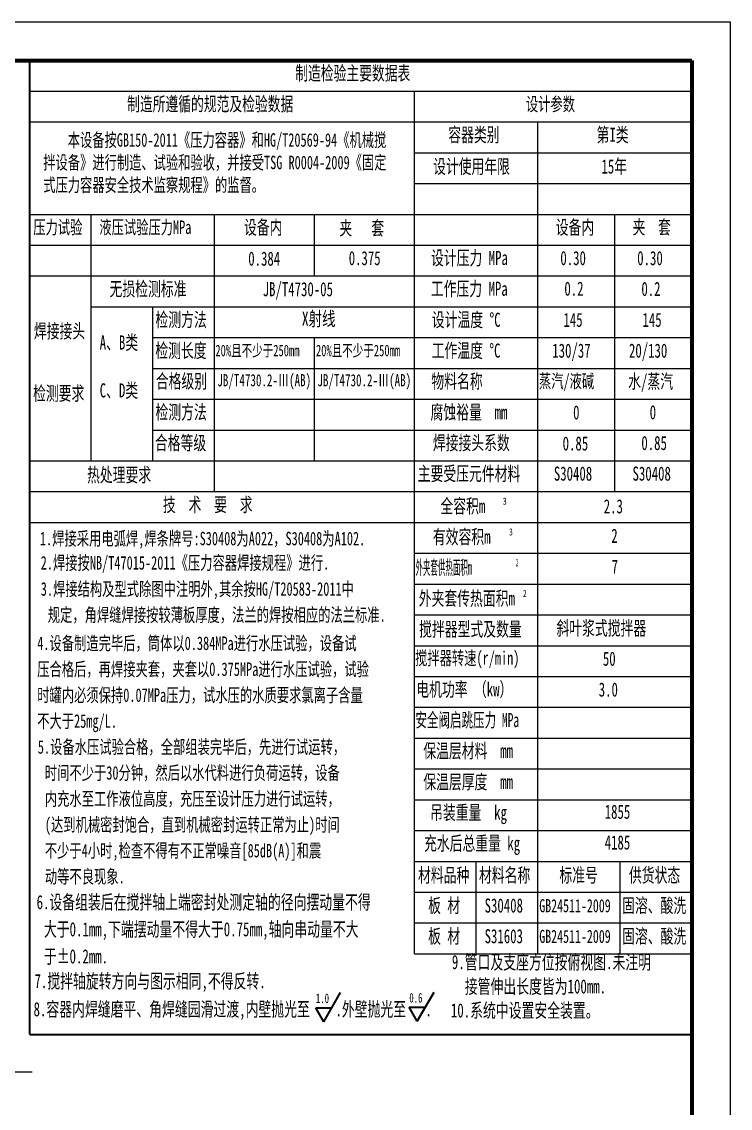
# Model space of a CAD drawing. Header units: millimetres. Extents: x 7751 to 14051, y -2013 to 6897.
# Drawn here: x 11298 to 14051, y 2678 to 6897 of the extents above; entities that cross this region are included whole.
import ezdxf

# ---------------------------------------------------------------- set-up
doc = ezdxf.new("R2010")
doc.units = ezdxf.units.MM
for name, color, linetype, lineweight in [('CAXA4', 3, 'Continuous', 25), ('CAXAEB0', 7, 'Continuous', 70), ('CAXA尺寸线层', 3, 'Continuous', 25), ('CAXA细实线层', 7, 'Continuous', 25)]:
    doc.layers.add(name, color=color, linetype=linetype, lineweight=lineweight)
doc.styles.add('HZTXT', font='SimSun.ttf', dxfattribs={"width": 0.7})
doc.styles.add('UserTxtStyle13', font='SimSun.ttf', dxfattribs={"width": 0.379})
doc.styles.add('UserTxtStyle14', font='SimSun.ttf', dxfattribs={"width": 0.667})
doc.styles.add('UserTxtStyle9', font='SimSun.ttf', dxfattribs={"width": 0.6})
doc.styles.add('标准', font='SimSun.ttf', dxfattribs={"width": 0.667})

# ---------------------------------------------------------------- blocks, each defined once
blk = doc.blocks.new('CAXBLOCK0')
at = {"layer": 'CAXA尺寸线层', "attachment_point": 1, "style": '标准'}
for s, insert, char_height in [('\\fSimSun|b0|i0|p34;全容积m', (2023.6, 2601.4), 54.759), ('\\fSimSun|b0|i0|p34;3', (2266.3, 2606.7), 27.38)]:
    blk.add_mtext(s, dxfattribs=dict(at, insert=insert, char_height=char_height))
blk = doc.blocks.new('CAXBLOCK1')
at = {"layer": 'CAXA尺寸线层', "attachment_point": 1, "style": 'UserTxtStyle14'}
for s, insert, char_height in [('\\fSimSun|b0|i0|p34;外夹套传热面积m', (1939.4, 2243.2), 54.758), ('\\fSimSun|b0|i0|p34;2', (2344.2, 2248.5), 27.379)]:
    blk.add_mtext(s, dxfattribs=dict(at, insert=insert, char_height=char_height))
blk = doc.blocks.new('CAXBLOCK25', base_point=(3000, -4304.9))
at = {"layer": 'CAXAEB0', "color": 0, "linetype": 'Continuous', "lineweight": 25}
for p, q in [((-3150, 4455.1), (3150, 4455.1)), ((3150, 4455.1), (3150, -4454.9))]:
    blk.add_line(p, q, dxfattribs=at)
at = {"layer": 'CAXAEB0', "color": 0, "linetype": 'Continuous', "lineweight": 70}
for p, q in [((-2775, 4305.1), (3000, 4305.1)), ((3000, 4305.1), (3000, -4304.9))]:
    blk.add_line(p, q, dxfattribs=at)
blk = doc.blocks.new('CAXBLOCK28')
at = {"layer": 'CAXA尺寸线层', "attachment_point": 1, "style": '标准'}
for s, insert, char_height in [('\\fSimSun|b0|i0|p34;有效容积m', (1994.1, 2482.2), 54.75), ('\\fSimSun|b0|i0|p34;3', (2290.1, 2487.5), 27.375)]:
    blk.add_mtext(s, dxfattribs=dict(at, insert=insert, char_height=char_height))
blk = doc.blocks.new('CAXBLOCK29')
at = {"layer": 'CAXA尺寸线层', "attachment_point": 1, "style": 'UserTxtStyle13'}
for s, insert, char_height in [('\\fSimSun|b0|i0|p34;外夹套供热面积m', (1926.7, 2362.7), 54.75), ('\\fSimSun|b0|i0|p34;２', (2314.1, 2368), 27.375)]:
    blk.add_mtext(s, dxfattribs=dict(at, insert=insert, char_height=char_height))

msp = doc.modelspace()

# ---------------------------------------------------------------- linework, layer by layer
at = {"layer": 'CAXA4', "linetype": 'Continuous', "lineweight": 35}
for p, q in [((12471.73, 3013.57), (12537.08, 3126.77)), ((12834.72, 3015.52), (12900.07, 3128.72)), ((12440.24, 3068.11), (12503.21, 3068.11)), ((12471.73, 3013.57), (12440.24, 3068.11)), ((12803.23, 3070.06), (12866.2, 3070.06)), ((12834.72, 3015.52), (12803.23, 3070.06))]:
    msp.add_line(p, q, dxfattribs=at)
at = {"layer": 'CAXA细实线层', "color": 4, "linetype": 'Continuous', "lineweight": 35}
for p, q in [((11328.84, 6747.53), (13901.3, 6747.53)), ((11328.84, 2964.86), (11328.84, 6747.53)), ((13901.3, 2964.86), (13901.3, 6747.53)), ((11328.84, 2964.86), (13901.3, 2964.86))]:
    msp.add_line(p, q, dxfattribs=at)
at = {"layer": 'CAXA细实线层', "linetype": 'Continuous', "lineweight": 25}
for p, q in [((11328.84, 6627.88), (13901.3, 6627.88)), ((12824.46, 3277.69), (12824.46, 6627.88)), ((11328.84, 6508.23), (13901.3, 6508.23)), ((13303.05, 3277.69), (13303.05, 6508.23)), ((12824.46, 6388.58), (13901.3, 6388.58)), ((12824.46, 6268.93), (13901.3, 6268.93)), ((11328.84, 6149.28), (13901.3, 6149.28)), ((11568.14, 5192.09), (11568.14, 6149.28)), ((12046.74, 5072.44), (12046.74, 6149.28)), ((12435.6, 5909.99), (12435.6, 6149.28)), ((13602.18, 5072.44), (13602.18, 6149.28)), ((11328.84, 6029.63), (13901.3, 6029.63)), ((11328.84, 5909.99), (13901.3, 5909.99)), ((11568.14, 5790.34), (13901.3, 5790.34)), ((11807.44, 5192.09), (11807.44, 5790.34)), ((11807.44, 5670.69), (13901.3, 5670.69)), ((12435.6, 5192.09), (12435.6, 5670.69)), ((11807.44, 5551.04), (13901.3, 5551.04)), ((11807.44, 5431.39), (13901.3, 5431.39)), ((11807.44, 5311.74), (13901.3, 5311.74)), ((11328.84, 5192.09), (13901.3, 5192.09)), ((11328.84, 5072.44), (13901.3, 5072.44)), ((11328.84, 4952.79), (13901.3, 4952.79)), ((12824.46, 4833.14), (13901.3, 4833.14)), ((12824.46, 4713.49), (13901.3, 4713.49)), ((12824.46, 4593.84), (13901.3, 4593.84)), ((12824.46, 4474.19), (13901.3, 4474.19)), ((12824.46, 4354.54), (13901.3, 4354.54)), ((12824.46, 4354.54), (13901.3, 4354.54)), ((12824.46, 4234.9), (13901.3, 4234.9)), ((12824.46, 4234.9), (13901.3, 4234.9)), ((12824.46, 4115.25), (13901.3, 4115.25)), ((12824.46, 3995.6), (13901.3, 3995.6)), ((12824.46, 3875.95), (13901.3, 3875.95)), ((12824.46, 3756.3), (13901.3, 3756.3)), ((12824.44, 3636.64), (13901.28, 3636.64)), ((12824.46, 3636.65), (13901.3, 3636.65)), ((13063.74, 3277.69), (13063.74, 3636.64)), ((13623.29, 3277.69), (13623.29, 3636.64)), ((12824.44, 3516.99), (13901.28, 3516.99)), ((12824.44, 3397.34), (13901.28, 3397.34)), ((12824.44, 3277.69), (13901.28, 3277.69)), ((10671.69, 2819.16), (11337.96, 2819.16))]:
    msp.add_line(p, q, dxfattribs=at)

# ---------------------------------------------------------------- block references
at = {"layer": 'CAXAEB0', "linetype": 'Continuous', "lineweight": 70}
msp.add_blockref('CAXBLOCK25', (13901.29, -1862.53), dxfattribs=at)
at = {"layer": 'CAXA尺寸线层', "linetype": 'Continuous', "lineweight": 25}
for name in ['CAXBLOCK0', 'CAXBLOCK28', 'CAXBLOCK29', 'CAXBLOCK1']:
    msp.add_blockref(name, (10901.31, 2442.41), dxfattribs=at)

# ---------------------------------------------------------------- texts
at = {"layer": 'CAXA4', "linetype": 'Continuous', "lineweight": 25, "attachment_point": 1, "style": '标准'}
for s, insert, char_height in [('{\\fFangSong_GB2312|b0|i0|c134|p34;    \\fFangSong_GB2312|b0|i0|c134|p49;本设备按GB150-2011《压力容器》和HG/T20569-94《机械搅\\P拌设备》进行制造、试验和验收，并接受TSG R0004-2009《固定\\P式压力容器安全技术监察规程》的监督。}', (11381.31, 6464.49), 52.395), ('\\fFangSong_GB2312|b0|i0|p34;4.设备制造完毕后，筒体以0.384MPa进行水压试验，设备试   ', (11357.83, 4510.02), 52.5), ('{\\fFangSong_GB2312|b0|i0|c134|p34;压合格后，再焊接夹套，夹套以0.375MPa进行水压试验，试验}', (11357.83, 4409.33), 52.5), ('{\\fFangSong_GB2312|b0|i0|c134|p34;时罐内必须保持0.07MPa压力，试水压的水质要求氯离子含量}', (11357.83, 4308.63), 52.5), ('\\fFangSong_GB2312|b0|i0|p34;不大于25mg/L.', (11357.83, 4207.94), 52.5), ('\\fFangSong_GB2312|b0|i0|p34;1.0', (12440.91, 3123.58), 37.5), ('\\fFangSong_GB2312|b0|i0|p34;0.6', (12803.9, 3125.53), 37.5)]:
    msp.add_mtext(s, dxfattribs=dict(at, insert=insert, char_height=char_height))
at = {"layer": 'CAXA4', "color": 3, "linetype": 'Continuous', "lineweight": 25, "attachment_point": 1, "style": '标准'}
for s, insert, char_height in [('\\fFangSong_GB2312|b0|i0|p34;1.焊接采用电弧焊,焊条牌号:S30408为A022，S30408为A102.', (11368.35, 4916.66), 52.5), ('\\fFangSong_GB2312|b0|i0|p34;2.焊接按NB/T47015-2011《压力容器焊接规程》进行.', (11371.35, 4822.41), 52.5), ('\\fFangSong_GB2312|b0|i0|p34;3.焊接结构及型式除图中注明外,其余按HG/T20583-2011中', (11371.74, 4720.83), 52.5), ('\\fFangSong_GB2312|b0|i0|p34;规定，角焊缝焊接按较薄板厚度，法兰的焊按相应的法兰标准.', (11398.88, 4620.13), 52.5), ('\\fFangSong_GB2312|b0|i0|p34;5.设备水压试验合格，全部组装完毕后，先进行试运转，', (11360.33, 4107.45), 52.5), ('\\fFangSong_GB2312|b0|i0|p34;时间不少于30分钟，然后以水代料进行负荷运转，设备', (11387.47, 4006.76), 52.5), ('\\fFangSong_GB2312|b0|i0|p34;内充水至工作液位高度，充压至设计压力进行试运转，', (11387.47, 3906.06), 52.5), ('\\fFangSong_GB2312|b0|i0|p34;(达到机械密封饱合，直到机械密封运转正常为止)时间', (11387.47, 3805.37), 52.5), ('\\fFangSong_GB2312|b0|i0|p34;不少于4小时,检查不得有不正常噪音[85dB(A)]和震', (11387.47, 3704.67), 52.5), ('\\fFangSong_GB2312|b0|i0|p34;动等不良现象.', (11387.47, 3603.98), 52.5), ('\\fFangSong_GB2312|b0|i0|p34;6.设备组装后在搅拌轴上端密封处测定轴的径向摆动量不得', (11355.46, 3505.76), 54.9), ('\\fFangSong_GB2312|b0|i0|p34;大于0.1mm,下端摆动量不得大于0.75mm,轴向串动量不大', (11383.84, 3400.47), 54.9), ('\\fFangSong_GB2312|b0|i0|p34;于{%%P}0.2mm.', (11383.84, 3295.17), 54.9), ('\\fFangSong_GB2312|b0|i0|p34;9.管口及支座方位按俯视图.未注明', (12969.46, 3272.82), 54.885), ('\\fFangSong_GB2312|b0|i0|p34;7.搅拌轴旋转方向与图示相同,不得反转.', (11347.25, 3199.08), 54.885), ('\\fFangSong_GB2312|b0|i0|p34;接管伸出长度皆为100mm.', (13019.53, 3178.39), 54.885), ('\\fFangSong_GB2312|b0|i0|p34;8.容器内焊缝磨平、角焊缝园滑过渡,内壁抛光至    .外壁抛光至   .', (11343.67, 3089.91), 54.9), ('\\fFangSong_GB2312|b0|i0|p34;10.系统中设置安全装置。', (12965.59, 3085.24), 54.885)]:
    msp.add_mtext(s, dxfattribs=dict(at, insert=insert, char_height=char_height))
at = {"layer": 'CAXA尺寸线层', "linetype": 'Continuous', "lineweight": 25, "attachment_point": 1}
for s, insert, char_height, style in [('\\fSimSun|b0|i0|p34;制造检验主要数据表', (12360.7, 6725.1), 54.5845, '标准'), ('\\fSimSun|b0|i0|p34;制造所遵循的规范及检验数据', (11707.37, 6605.45), 54.5845, '标准'), ('{\\fSimSun|b0|i0|c134|p34;设计参数}', (13257.09, 6603.81), 52.4011, '标准'), ('\\fSimSun|b0|i0|p34;容器类别', (12955.7, 6485.94), 54.585, '标准'), ('{\\fSimSun|b0|i0|c134|p34;第I类}', (13531.73, 6486.02), 54.765, '标准'), ('\\fSimSun|b0|i0|p34;设计使用年限', (12896.74, 6362.62), 54.585, '标准'), ('\\fSimSun|b0|i0|p34;15年', (13550.61, 6362.7), 54.765, '标准'), ('\\fSimSun|b0|i0|p34;压力试验', (11342.61, 6125.63), 52.4011, '标准'), ('\\fSimSun|b0|i0|p34;液压试验压力MPa', (11599.44, 6125.63), 52.4011, '标准'), ('\\fSimSun|b0|i0|p34;设备内', (12161.6, 6126.56), 54.5845, '标准'), ('\\fSimSun|b0|i0|p34;夹   套', (12532.39, 6123.27), 54.585, '标准'), ('\\fSimSun|b0|i0|p34;设备内', (13373.05, 6126.56), 54.5845, '标准'), ('\\fSimSun|b0|i0|p34;夹  套', (13671.59, 6127), 54.585, '标准'), ('0.384', (12178.11, 6004.69), 54.585, '标准'), ('\\fSimSun|b0|i0|p34;0.375', (12568.44, 6006.67), 54.585, '标准'), ('\\fSimSun|b0|i0|p34;设计压力 MPa', (12888.26, 6007.61), 54.7592, '标准'), ('\\fSimSun|b0|i0|p34;0.30', (13390.84, 6006.9), 54.75, '标准'), ('\\fSimSun|b0|i0|p34;0.30', (13689.67, 6006.8), 54.75, '标准'), ('\\fSimSun|b0|i0|p34;无损检测标准', (11638.96, 5887.23), 54.7592, '标准'), ('\\fSimSun|b0|i0|p34;JB/T4730-05', (12234.02, 5886.16), 54.75, '标准'), ('\\fSimSun|b0|i0|p34;工作压力 MPa', (12887.68, 5887.96), 54.7592, '标准'), ('\\fSimSun|b0|i0|p34;0.2', (13406.49, 5888.2), 54.75, '标准'), ('\\fSimSun|b0|i0|p34;0.2', (13705.88, 5887.15), 54.585, '标准'), ('\\fSimSun|b0|i0|p34;检测方法', (11817.42, 5767.88), 54.7592, '标准'), ('{\\fSimSun|b0|i0|c134|p34;X射线}', (12386.35, 5771.54), 54.7592, 'HZTXT'), ('\\fSimSun|b0|i0|p34;设计温度 {%%D}C', (12891.33, 5767.44), 54.7592, '标准'), ('\\fSimSun|b0|i0|p34;145', (13402.82, 5767.14), 54.7592, '标准'), ('\\fSimSun|b0|i0|p34;145', (13709.89, 5767.14), 54.7592, '标准'), ('\\fSimSun|b0|i0|p34;焊接接头', (11344.89, 5723.79), 54.7592, '标准'), ('\\fSimSun|b0|i0|p34;A、B类', (11600.68, 5679.21), 54.765, '标准'), ('\\fSimSun|b0|i0|p34;检测长度', (11816.93, 5647.79), 54.7592, '标准'), ('\\fSimSun|b0|i0|p34;工作温度 {%%D}C', (12890.74, 5647.79), 54.7592, '标准'), ('\\fSimSun|b0|i0|p34;20%且不少于250mm', (12050.1, 5643.17), 45, '标准'), ('\\fSimSun|b0|i0|p34;20%且不少于250mm', (12440.98, 5643.17), 45, '标准'), ('\\fSimSun|b0|i0|p34;130/37', (13359.43, 5647.49), 54.75, '标准'), ('\\fSimSun|b0|i0|p34;20/130', (13657.49, 5647.49), 54.75, '标准'), ('\\fSimSun|b0|i0|p34;合格级别', (11818.79, 5529.02), 54.7592, '标准'), ('{\\fSimSun|b0|i0|c134|p34;JB/T4730.2-Ⅲ(AB)}', (12057.76, 5528.82), 47.25, '标准'), ('{\\fSimSun|b0|i0|c134|p34;JB/T4730.2-Ⅲ(AB)}', (12446.62, 5528.82), 47.25, '标准'), ('\\fSimSun|b0|i0|p34;物料名称', (12889.6, 5528.58), 54.7592, '标准'), ('\\fSimSun|b0|i0|p34;蒸汽/液碱', (13307.76, 5528.14), 52.35, '标准'), ('\\fSimSun|b0|i0|p34;水/蒸汽', (13654.57, 5528.14), 54.7592, '标准'), ('\\fSimSun|b0|i0|p34;检测要求', (11341.52, 5481.66), 54.7592, '标准'), ('\\fSimSun|b0|i0|p34;C、D类', (11600.68, 5493.18), 54.7592, '标准'), ('\\fSimSun|b0|i0|p34;检测方法', (11817.42, 5408.93), 54.7592, '标准'), ('\\fSimSun|b0|i0|p34;腐蚀裕量  mm', (12886.41, 5408.49), 54.7592, '标准'), ('\\fSimSun|b0|i0|p34;0', (13440.5, 5407.61), 54.7592, '标准'), ('\\fSimSun|b0|i0|p34;0', (13738.01, 5408.34), 54.7592, '标准'), ('\\fSimSun|b0|i0|p34;合格等级', (11815.27, 5289.28), 54.7592, '标准'), ('\\fSimSun|b0|i0|p34;焊接接头系数', (12895.47, 5289.72), 54.7592, '标准'), ('\\fSimSun|b0|i0|p34;0.85', (13399.81, 5286.93), 54.7592, '标准'), ('\\fSimSun|b0|i0|p34;0.85', (13705.68, 5288.89), 54.7592, '标准'), ('\\fSimSun|b0|i0|p34;热处理要求', (11551.51, 5165.01), 54.7592, '标准'), ('\\fSimSun|b0|i0|p34;主要受压元件材料', (12836.66, 5169.92), 54.7592, '标准'), ('\\fSimSun|b0|i0|p34;S30408', (13365.58, 5169.93), 54.75, '标准'), ('\\fSimSun|b0|i0|p34;S30408', (13671.34, 5169.93), 54.75, '标准'), ('\\fSimSun|b0|i0|p34;技  术  要  求', (11846.37, 5049.54), 54.7592, '标准'), ('\\fSimSun|b0|i0|p34;2.3', (13559.49, 5042.86), 54.75, '标准'), ('\\fSimSun|b0|i0|p34;2', (13588.79, 4928.29), 54.75, '标准'), ('\\fSimSun|b0|i0|p34;7', (13590.04, 4808.24), 54.75, '标准'), ('\\fSimSun|b0|i0|p34;搅拌器型式及数量', (12842.04, 4565.84), 54.7592, '标准'), ('\\fSimSun|b0|i0|p34;斜叶浆式搅拌器', (13375.72, 4569.58), 54.75, '标准'), ('\\fSimSun|b0|i0|p34;搅拌器转速(r/min)', (12826.19, 4452.47), 52.5, '标准'), ('\\fSimSun|b0|i0|p34;50', (13556.12, 4451), 54.75, '标准'), ('\\fSimSun|b0|i0|p34;电机功率 （kw）', (12830.88, 4332.08), 54.765, '标准'), ('\\fSimSun|b0|i0|p34;3.0', (13540, 4331.35), 54.75, '标准'), ('\\fSimSun|b0|i0|p34;安全阀启跳压力 MPa', (12827.62, 4212.87), 54.7592, 'UserTxtStyle9'), ('\\fSimSun|b0|i0|p34;保温层材料  mm', (12858.22, 4093.08), 54.7592, '标准'), ('\\fSimSun|b0|i0|p34;保温层厚度  mm', (12858.22, 3972.7), 54.7592, '标准'), ('\\fSimSun|b0|i0|p34;吊装重量  kg', (12884.65, 3853.78), 54.7592, '标准'), ('\\fSimSun|b0|i0|p34;充水后总重量 kg', (12861.21, 3734.13), 54.7592, 'UserTxtStyle14'), ('\\fSimSun|b0|i0|p34;材料品种', (12837.91, 3610.34), 54.75, '标准'), ('\\fSimSun|b0|i0|p34;材料名称', (13074.76, 3610.34), 54.75, '标准'), ('\\fSimSun|b0|i0|p34;标准号', (13387.22, 3610.34), 54.75, '标准'), ('\\fSimSun|b0|i0|p34;供货状态', (13657.56, 3610.34), 54.75, '标准'), ('\\fSimSun|b0|i0|p34;板 材', (12877.07, 3492.59), 54.75, '标准'), ('\\fSimSun|b0|i0|p34;S30408', (13096.49, 3492.59), 54.75, '标准'), ('\\fSimSun|b0|i0|p34;GB24511-2009', (13308.91, 3490.02), 51, '标准'), ('\\fSimSun|b0|i0|p34;固溶、酸洗', (13630.9, 3492.59), 54.75, '标准'), ('\\fSimSun|b0|i0|p34;板 材', (12877.07, 3373.42), 54.75, '标准'), ('\\fSimSun|b0|i0|p34;固溶、酸洗', (13630.9, 3373.42), 54.75, '标准'), ('\\fSimSun|b0|i0|p34;S31603', (13096.49, 3373.42), 54.75, '标准'), ('\\fSimSun|b0|i0|p34;GB24511-2009', (13308.91, 3370.85), 51, '标准')]:
    msp.add_mtext(s, dxfattribs=dict(at, insert=insert, char_height=char_height, style=style))
at = {"layer": 'CAXA尺寸线层', "color": 1, "linetype": 'Continuous', "lineweight": 25, "char_height": 54.75, "attachment_point": 1, "style": '标准'}
for s, insert in [('\\fSimSun|b0|i0|p34;1855', (13563.25, 3856.58)), ('\\fSimSun|b0|i0|p34;4185', (13563.25, 3737.41))]:
    msp.add_mtext(s, dxfattribs=dict(at, insert=insert))

doc.saveas('drawing.dxf')
